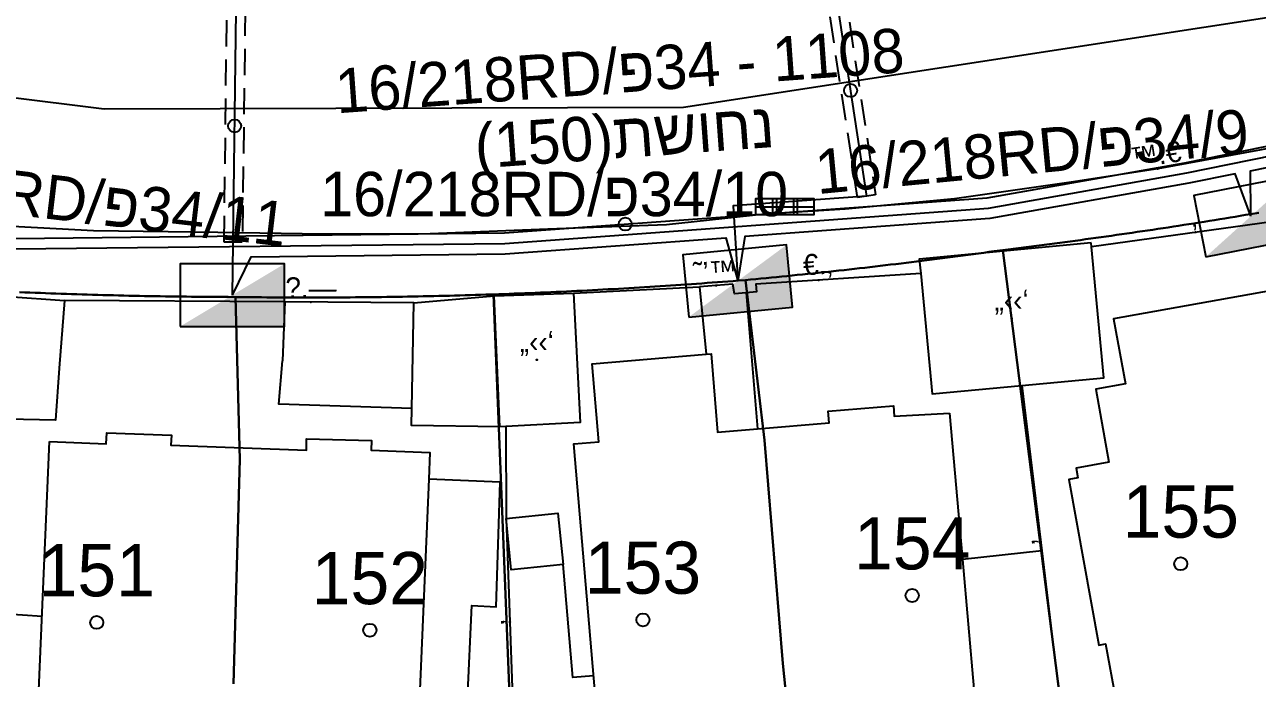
# Model space of a CAD drawing. Header units: metres. Extents: x 218299 to 220222, y 572714 to 574340.
# Drawn here: x 218847.65 to 218894.91, y 573394.8 to 573419.85 of the extents above; entities that cross this region are included whole.
import ezdxf
from ezdxf.enums import TextEntityAlignment as Align

# ---------------------------------------------------------------- set-up
doc = ezdxf.new("R2010")
doc.units = ezdxf.units.M
doc.header["$MEASUREMENT"] = 0
doc.linetypes.add('DASH15', pattern=[1.5, 1, -0.5])
for name, color, linetype in [('1602', 44, 'Continuous'), ('1603', 44, 'Continuous'), ('6091', 102, 'CABLEUNDEXIST03'), ('6151', 102, 'CABLEUNDEXIST03'), ('6261', 7, 'Continuous'), ('6701', 7, 'DASH15'), ('6911', 3, 'Continuous'), ('6916', 7, 'Continuous'), ('A_POINTS', 2, 'Continuous'), ('M2200', 253, 'Continuous'), ('M2207', 253, 'Continuous'), ('M2401', 7, 'Continuous'), ('M2404', 7, 'Continuous'), ('M2407', 253, 'Continuous'), ('M2408', 253, 'Continuous'), ('M2420', 253, 'Continuous'), ('M2601', 253, 'Continuous'), ('M2602', 253, 'Continuous'), ('M2605', 253, 'Continuous'), ('M2612', 253, 'Continuous'), ('M4903', 253, 'Continuous')]:
    doc.layers.add(name, color=color, linetype=linetype)
doc.styles.add('HEBTXT', font='HEBTXT')
doc.styles.add('MAVAT_HEBTXT', font='HEBTXT')
doc.linetypes.add('CABLEUNDEXIST03', pattern='A,3.5,[222,elecad.shx,S=0.01,R=0,X=0,Y=0],1.5', length=5)

# ---------------------------------------------------------------- blocks, each defined once
blk = doc.blocks.new('6261')
blk.add_lwpolyline([(-2, -1.2), (2, -1.2), (2, 1.2), (-2, 1.2)], close=True)
at = {"color": 0}
blk.add_solid([(2, 1.2), (-2, -1.2), (2, -1.2)], dxfattribs=at)
at = {"color": 0, "style": 'HEBTXT'}
blk.add_attdef('PIL_NAME', (2.689, 2.418), '', height=1.7, dxfattribs=at)
at = {"style": 'HEBTXT'}
blk.add_attdef('CAMUT_MONIM', (2.489, 0.218), '', height=1.7, dxfattribs=at)
at = {"color": 0, "style": 'HEBTXT', "flags": 1}
for tag, p in [('TYPE', (2.585, -1.773)), ('MAP_TYPE', (2.689, -3.782))]:
    blk.add_attdef(tag, p, '', height=1.7, dxfattribs=at)
blk = doc.blocks.new('6911')
at = {"layer": 'A_POINTS'}
blk.add_circle((0, 0), 0.25, dxfattribs=at)
at = {"color": 0, "style": 'HEBTXT', "flags": 1}
blk.add_attdef('CODE', (-2.918, 6.399), '', height=1.7, dxfattribs=at)
at = {"color": 0, "style": 'HEBTXT'}
for tag, p in [('PATH', (0.169, 4.708)), ('HTCH', (0.169, 2.708))]:
    blk.add_attdef(tag, text='', height=1.7, dxfattribs=at).set_placement(p, align=Align.MIDDLE_CENTER)
blk = doc.blocks.new('6916')
at = {"layer": 'A_POINTS'}
blk.add_circle((0, 0), 0.25, dxfattribs=at)
at = {"color": 0, "style": 'HEBTXT'}
for tag, p in [('HTCH', (0.006, 3.527)), ('PIPE', (0.049, 1.33))]:
    blk.add_attdef(tag, text='', height=1.7, dxfattribs=at).set_placement(p, align=Align.MIDDLE_CENTER)
blk = doc.blocks.new('1603')
at = {"layer": 'A_POINTS'}
blk.add_circle((0, 0), 0.25, dxfattribs=at)
at = {"color": 0, "style": 'HEBTXT'}
blk.add_attdef('PARCEL_NUM', text='', height=2, dxfattribs=at).set_placement((0, 1), align=Align.CENTER)
at = {"color": 0, "style": 'HEBTXT', "flags": 1}
blk.add_attdef('LOT_NUM', text='', height=2, dxfattribs=at).set_placement((0, -2.5), align=Align.CENTER)
blk = doc.blocks.new('M2404')
blk.add_circle((0, 0), 0.025)
at = {"style": 'MAVAT_HEBTXT'}
blk.add_attdef('NAME', text='', height=0.8, dxfattribs=at).set_placement((0, 1.592), align=Align.MIDDLE)
blk = doc.blocks.new('M2601')
blk.add_circle((0, 0), 0.025)
at = {"style": 'MAVAT_HEBTXT'}
blk.add_attdef('NAME', text='', height=0.8, dxfattribs=at).set_placement((0, 1.592), align=Align.MIDDLE)
blk = doc.blocks.new('M2602')
blk.add_circle((0, 0), 0.025)
at = {"style": 'MAVAT_HEBTXT'}
blk.add_attdef('NAME', text='', height=0.8, dxfattribs=at).set_placement((0, 1.592), align=Align.MIDDLE)
blk = doc.blocks.new('M2605')
blk.add_circle((0, 0), 0.025)
at = {"style": 'MAVAT_HEBTXT'}
blk.add_attdef('NAME', text='', height=0.8, dxfattribs=at).set_placement((0, 1.592), align=Align.MIDDLE)
blk = doc.blocks.new('M2612')
blk.add_circle((0, 0), 0.025)
at = {"style": 'MAVAT_HEBTXT'}
blk.add_attdef('NAME', text='', height=0.8, dxfattribs=at).set_placement((0, 1.592), align=Align.MIDDLE)
blk = doc.blocks.new('M2207')
blk.add_circle((0, 0), 0.025)
at = {"style": 'MAVAT_HEBTXT'}
blk.add_attdef('NAME', text='', height=0.8, dxfattribs=at).set_placement((0, 1.592), align=Align.MIDDLE)
blk = doc.blocks.new('M4903')
blk.add_lwpolyline([(-1.602, -0.586), (1.602, -0.586), (1.602, 0.625), (-1.602, 0.625)], close=True)
for points in [[(-1.57, 0), (1.57, 0)], [(0, 0.625), (0, -0.586)]]:
    blk.add_lwpolyline(points)
at = {"style": 'MAVAT_HEBTXT', "flags": 1}
for tag, p in [('MARK', (0, 1.875)), ('IL', (0, -6.973))]:
    blk.add_attdef(tag, text='', height=0.8, dxfattribs=at).set_placement(p, align=Align.MIDDLE)
at = {"style": 'MAVAT_HEBTXT'}
for tag, p in [('HEIGHT', (0, -1.837)), ('NAME', (0, -4.405))]:
    blk.add_attdef(tag, text='', height=0.8, dxfattribs=at).set_placement(p, align=Align.MIDDLE)
blk = doc.blocks.new('111')
at = {"layer": 'M2200'}
blk.add_polyline3d([(218895.463, 573409.665, 570.606), (218889.399, 573408.574, 570.72), (218889.848, 573406.077, 570.96), (218888.717, 573405.873, 570.96), (218889.219, 573403.082, 571.92), (218887.957, 573402.855, 570.72), (218888.025, 573402.481, 570.72), (218887.683, 573402.42, 570.72), (218888.826, 573396.071, 570.72), (218889.092, 573396.118, 570.72), (218889.477, 573393.98, 570.72)], dxfattribs=at)
for points in [[(218883.102, 573404.965, 571.2), (218883.597, 573399.357, 571.156), (218884.473, 573389.441, 571.08), (218877.37, 573388.839, 571.08), (218876.956, 573388.804, 571.08), (218876.714, 573391.666, 572.28), (218874.849, 573391.508, 571.84), (218870.604, 573391.148, 570.84), (218870.338, 573394.279, 571.08), (218869.516, 573394.209, 571.08), (218868.705, 573403.781, 570.96), (218869.658, 573403.862, 571.08), (218869.404, 573406.85, 571.08), (218873.775, 573407.221, 570.965), (218873.961, 573407.237, 570.96), (218874.216, 573404.231, 570.96), (218875.748, 573404.361, 570.96), (218878.488, 573404.593, 570.96), (218878.45, 573405.037, 570.96), (218880.953, 573405.24, 570.96), (218880.988, 573404.839, 570.96)], [(218848.598, 573403.871, 571.32), (218850.774, 573403.778, 571.32), (218850.795, 573404.204, 571.32), (218853.274, 573404.115, 571.32), (218853.256, 573403.727, 571.32), (218858.449, 573403.546, 571.32), (218858.448, 573403.969, 571.32), (218860.948, 573403.913, 571.32), (218860.932, 573403.542, 571.32), (218863.186, 573403.446, 571.08), (218863.143, 573402.433, 571.105), (218862.786, 573394.063, 571.311), (218862.772, 573393.726, 571.32), (218848.192, 573394.347, 571.32)]]:
    blk.add_polyline3d(points, close=True, dxfattribs=at)
at = {"layer": 'M2207'}
for points in [[(218888.538, 573411.481, 570.24), (218881.948, 573410.86, 570.24), (218882, 573410.308, 570.317), (218882.434, 573405.695, 570.96), (218885.875, 573406.019, 570.96), (218889.025, 573406.315, 570.96), (218888.552, 573411.334, 570.26), (218888.538, 573411.481, 570.24)], [(218868.684, 573409.554, 570.48), (218868.684, 573409.554, 570.48), (218868.949, 573404.603, 570.84), (218866.1, 573404.451, 570.84), (218865.859, 573404.438, 570.84), (218865.859, 573404.438, 570.84), (218865.859, 573404.438, 570.84), (218865.65, 573409.452, 570.48), (218865.65, 573409.452, 570.48)], [(218863.143, 573402.433, 570.72), (218862.786, 573394.063, 570.84), (218864.631, 573393.984, 570.6), (218864.785, 573397.591, 570.6), (218865.724, 573397.536, 570.72), (218865.872, 573402.317, 570.84)], [(218868.289, 573399.161, 570.48), (218866.304, 573398.956, 570.48), (218866.101, 573400.924, 570.48), (218866.101, 573400.924, 570.48), (218868.086, 573401.129, 570.48), (218868.289, 573399.161, 570.48)]]:
    blk.add_polyline3d(points, close=True, dxfattribs=at)
at = {"layer": 'M2401'}
blk.add_polyline3d([(218896.163, 573415.25, 567.694), (218891.088, 573414.322, 567.694), (218887.766, 573413.809, 567.814), (218883.291, 573413.176, 567.934), (218879.105, 573412.777, 567.934), (218876.019, 573412.582, 568.054), (218872.257, 573412.18, 568.054), (218867.702, 573412.009, 568.054), (218863.188, 573411.825, 568.054), (218859.096, 573411.817, 568.294), (218855.057, 573411.885, 568.294), (218850.281, 573411.942, 568.294), (218845.732, 573412.184, 568.294)], dxfattribs=at)
at = {"layer": 'M2404'}
blk.add_polyline3d([(218896.163, 573415.25, 567.694), (218891.088, 573414.322, 567.694), (218887.766, 573413.809, 567.814), (218883.291, 573413.176, 567.934), (218879.105, 573412.777, 567.934), (218876.019, 573412.582, 568.054), (218872.257, 573412.18, 568.054), (218867.702, 573412.009, 568.054), (218863.188, 573411.825, 568.054), (218859.096, 573411.817, 568.294), (218855.057, 573411.885, 568.294), (218850.281, 573411.942, 568.294), (218845.732, 573412.184, 568.294)], dxfattribs=at)
at = {"layer": 'M2407'}
for points in [[(218862.486, 573405.143, 568.57), (218857.385, 573405.303, 568.57), (218857.534, 573406.958, 568.57)], [(218886.639, 573399.678, 568.369), (218883.597, 573399.357, 568.369)], [(218869.458, 573394.892, 568.624), (218868.657, 573394.824, 568.624), (218868.289, 573399.161, 568.624)], [(218845.29, 573397.389, 568.629), (218848.313, 573397.177, 568.753)]]:
    blk.add_polyline3d(points, dxfattribs=at)
at = {"layer": 'M2408'}
for points in [[(218843.05, 573409.707, 568.365), (218844.842, 573409.582, 568.365), (218849.17, 573409.278, 568.365)], [(218862.569, 573409.192, 568.185), (218865.65, 573409.452, 568.185)]]:
    blk.add_polyline3d(points, dxfattribs=at)
at = {"layer": 'M2420', "linetype": 'Continuous', "lineweight": -3}
blk.add_lwpolyline([(218778.789, 573430.643), (218823.5, 573420), (218850.7, 573416.62), (218872.91, 573416.69), (218902.91, 573421.31), (218924.8, 573428), (218952.3, 573439.38), (218956.3, 573441.88), (218980.91, 573457.81), (218995.09, 573470.88), (219024.2, 573502.19), (219042.09, 573537.19), (219043.91, 573540.62), (219049.7, 573557.12), (219054.59, 573574.81), (219057.41, 573589.69), (219057.5, 573620.62), (219058, 573628.19), (219058.7, 573640.38), (219046.5, 573689.62), (219028.09, 573726.31)], dxfattribs=at)
at = {"layer": 'M2601'}
for points in [[(218895.449, 573412.296, 570.165), (218888.552, 573411.334, 570.165)], [(218875.305, 573409.576, 570.165), (218875.748, 573404.361, 569.985)], [(218885.875, 573406.019, 570.63), (218886.639, 573399.678, 570.478), (218887.767, 573390.325, 570.255), (218887.622, 573390.316, 570.255)], [(218866.1, 573404.451, 570.615), (218866.101, 573400.924, 570.345)], [(218866.101, 573400.924, 570.48), (218866.391, 573392.993, 570.48)]]:
    blk.add_polyline3d(points, dxfattribs=at)
at = {"layer": 'M2602'}
for points in [[(218882, 573410.308, 569.985), (218875.684, 573409.901, 569.805), (218875.704, 573409.614, 569.805), (218875.305, 573409.576, 569.805), (218874.862, 573409.534, 569.805), (218874.801, 573409.898, 569.805), (218874.801, 573409.898, 569.805)], [(218868.684, 573409.554, 570.165), (218873.519, 573409.805, 570.079), (218873.519, 573409.805, 570.079)], [(218873.519, 573409.805, 568.995), (218873.775, 573407.221, 568.995)], [(218857.616, 573409.224, 569.175), (218857.534, 573406.958, 569.085), (218857.534, 573406.958, 569.085)]]:
    blk.add_polyline3d(points, dxfattribs=at)
at = {"layer": 'M2605'}
for points in [[(218848.974, 573406.681, 568.545), (218848.824, 573404.689, 568.545), (218842.681, 573404.821, 568.845), (218843.084, 573410.156, 568.845), (218837.863, 573410.551, 568.995), (218837.677, 573408.093, 568.995)], [(218865.859, 573404.438, 568.545), (218862.473, 573404.481, 568.545), (218862.486, 573405.143, 568.57), (218862.569, 573409.192, 568.725), (218862.569, 573409.192, 568.725), (218857.616, 573409.224, 568.658), (218849.17, 573409.278, 568.545), (218849.17, 573409.278, 568.545), (218848.974, 573406.681, 568.545)]]:
    blk.add_polyline3d(points, dxfattribs=at)
at = {"layer": 'M2612'}
blk.add_polyline3d([(218874.801, 573409.898, 570.345), (218873.519, 573409.805, 570.345)], dxfattribs=at)
at = {"layer": 'M2207'}
ref = blk.add_blockref('M2207', (218885.486, 573408.588), dxfattribs=dict(at, xscale=0.5, yscale=0.5, zscale=0.5))
ref.add_attrib('NAME', '„‹‹‘', dxfattribs={"layer": '0', "height": 0.8, "style": 'MAVAT_HEBTXT'}).set_placement((218885.486, 573409.213), align=Align.MIDDLE)
ref = blk.add_blockref('M2207', (218867.283, 573407.004), dxfattribs=dict(at, xscale=0.5, yscale=0.5, zscale=0.5))
ref.add_attrib('NAME', '„‹‹‘', dxfattribs={"layer": '0', "height": 0.8, "style": 'MAVAT_HEBTXT'}).set_placement((218867.283, 573407.629), align=Align.MIDDLE)
at = {"layer": 'M2404'}
ref = blk.add_blockref('M2404', (218891.088, 573414.322), dxfattribs=dict(at, xscale=0.5, yscale=0.5, zscale=0.5))
ref.add_attrib('NAME', '™.€', dxfattribs={"layer": '0', "height": 0.8, "rotation": 8.779, "style": 'MAVAT_HEBTXT'}).set_placement((218891.004, 573414.865), align=Align.MIDDLE)
at = {"layer": 'M2601'}
ref = blk.add_blockref('M2601', (218892.537, 573411.89), dxfattribs=dict(at, xscale=0.5, yscale=0.5, zscale=0.5))
ref.add_attrib('NAME', '‚', dxfattribs={"layer": '0', "height": 0.8, "rotation": 7.9394, "style": 'MAVAT_HEBTXT'}).set_placement((218892.461, 573412.435), align=Align.MIDDLE)
ref = blk.add_blockref('M2601', (218886.594, 573400.051), dxfattribs=dict(at, xscale=0.5, yscale=0.5, zscale=0.5))
ref.add_attrib('NAME', '‚', dxfattribs={"layer": '0', "height": 0.8, "rotation": 96.8765, "style": 'MAVAT_HEBTXT'}).set_placement((218886.048, 573399.985), align=Align.MIDDLE)
ref = blk.add_blockref('M2601', (218866.246, 573396.959), dxfattribs=dict(at, xscale=0.5, yscale=0.5, zscale=0.5))
ref.add_attrib('NAME', '‚', dxfattribs={"layer": '0', "height": 0.8, "rotation": 92.0991, "style": 'MAVAT_HEBTXT'}).set_placement((218865.696, 573396.938), align=Align.MIDDLE)
at = {"layer": 'M2602'}
ref = blk.add_blockref('M2602', (218878.092, 573410.056), dxfattribs=dict(at, xscale=0.5, yscale=0.5, zscale=0.5))
ref.add_attrib('NAME', '€.‚', dxfattribs={"layer": '0', "height": 0.8, "rotation": 3.6872, "style": 'MAVAT_HEBTXT'}).set_placement((218878.056, 573410.605), align=Align.MIDDLE)
at = {"layer": 'M2605'}
ref = blk.add_blockref('M2605', (218858.618, 573409.217), dxfattribs=dict(at, xscale=0.5, yscale=0.5, zscale=0.5))
ref.add_attrib('NAME', '\x9a.—', dxfattribs={"layer": '0', "height": 0.8, "rotation": 359.632, "style": 'MAVAT_HEBTXT'}).set_placement((218858.622, 573409.767), align=Align.MIDDLE)
at = {"layer": 'M2612'}
ref = blk.add_blockref('M2612', (218874.16, 573409.852), dxfattribs=dict(at, xscale=0.5, yscale=0.5, zscale=0.5))
ref.add_attrib('NAME', '˜’™', dxfattribs={"layer": '0', "height": 0.8, "rotation": 4.148, "style": 'MAVAT_HEBTXT'}).set_placement((218874.12, 573410.4), align=Align.MIDDLE)
at = {"layer": 'M4903', "xscale": 0.5, "yscale": 0.5, "zscale": 0.5}
for p in [(218876.47, 573412.863, 567.872), (218877.121, 573412.864, 567.872)]:
    blk.add_blockref('M4903', p, dxfattribs=at)

msp = doc.modelspace()

# ---------------------------------------------------------------- linework, layer by layer
at = {"layer": '1602'}
for points in [[(218894.96, 573412.64), (218894.6498, 573412.5875), (218894.4526, 573412.5543), (218894.2553, 573412.5214), (218894.058, 573412.4886), (218893.8607, 573412.456), (218893.6633, 573412.4237), (218893.4659, 573412.3915), (218893.2685, 573412.3594), (218893.0711, 573412.3276), (218892.8736, 573412.296), (218892.6761, 573412.2645), (218892.4785, 573412.2333), (218892.2809, 573412.2022), (218892.0833, 573412.1713), (218891.8857, 573412.1407), (218891.688, 573412.1102), (218891.4904, 573412.0799), (218891.2926, 573412.0497), (218891.0949, 573412.0198), (218890.8971, 573411.9901), (218890.6993, 573411.9605), (218890.5015, 573411.9311), (218890.3036, 573411.902), (218890.1057, 573411.873), (218889.9078, 573411.8442), (218889.7099, 573411.8156), (218889.5119, 573411.7872), (218889.3139, 573411.7589), (218889.1159, 573411.7309), (218888.9178, 573411.7031), (218888.7197, 573411.6754), (218888.5216, 573411.6479), (218888.3235, 573411.6207), (218888.1254, 573411.5936), (218887.9272, 573411.5667), (218887.729, 573411.54), (218887.5307, 573411.5134), (218887.3325, 573411.4871), (218887.1342, 573411.461), (218886.9359, 573411.435), (218886.7375, 573411.4093), (218886.5392, 573411.3837), (218886.3408, 573411.3583), (218886.1424, 573411.3331), (218885.944, 573411.3081), (218885.7455, 573411.2833), (218885.547, 573411.2587), (218885.3485, 573411.2342), (218885.15, 573411.21), (218884.8155, 573411.1632), (218884.6174, 573411.1358), (218884.4193, 573411.1085), (218884.2211, 573411.0815), (218884.023, 573411.0546), (218883.8248, 573411.0279), (218883.6265, 573411.0014), (218883.4283, 573410.9751), (218883.23, 573410.949), (218883.0317, 573410.923), (218882.8333, 573410.8973), (218882.635, 573410.8717), (218882.4366, 573410.8464), (218882.2382, 573410.8212), (218882.0397, 573410.7962), (218881.8413, 573410.7714), (218881.6428, 573410.7468), (218881.4443, 573410.7224), (218881.2458, 573410.6982), (218881.0472, 573410.6742), (218880.8486, 573410.6503), (218880.65, 573410.6267), (218880.4514, 573410.6032), (218880.2528, 573410.5799), (218880.0541, 573410.5569), (218879.8554, 573410.534), (218879.6567, 573410.5113), (218879.458, 573410.4888), (218879.2592, 573410.4664), (218879.0605, 573410.4443), (218878.8617, 573410.4224), (218878.6629, 573410.4006), (218878.464, 573410.3791), (218878.2652, 573410.3577), (218878.0663, 573410.3365), (218877.8674, 573410.3155), (218877.6685, 573410.2947), (218877.4695, 573410.2741), (218877.2706, 573410.2537), (218877.0716, 573410.2335), (218876.8726, 573410.2134), (218876.6736, 573410.1936), (218876.4746, 573410.1739), (218876.2755, 573410.1545), (218876.0765, 573410.1352), (218875.8774, 573410.1161), (218875.6783, 573410.0972), (218875.4791, 573410.0785), (218875.28, 573410.06), (218875.0044, 573410.0381), (218874.805, 573410.0225), (218874.6056, 573410.007), (218874.4062, 573409.9918), (218874.2067, 573409.9767), (218874.0073, 573409.9618), (218873.8078, 573409.9472), (218873.6083, 573409.9327), (218873.4088, 573409.9184), (218873.2093, 573409.9043), (218873.0098, 573409.8904), (218872.8103, 573409.8767), (218872.6108, 573409.8631), (218872.4112, 573409.8498), (218872.2116, 573409.8366), (218872.0121, 573409.8237), (218871.8125, 573409.8109), (218871.6129, 573409.7984), (218871.4132, 573409.786), (218871.2136, 573409.7738), (218871.014, 573409.7618), (218870.8143, 573409.75), (218870.6147, 573409.7383), (218870.415, 573409.7269), (218870.2153, 573409.7157), (218870.0156, 573409.7046), (218869.8159, 573409.6938), (218869.6162, 573409.6831), (218869.4165, 573409.6726), (218869.2167, 573409.6624), (218869.017, 573409.6523), (218868.8172, 573409.6424), (218868.6175, 573409.6327), (218868.4177, 573409.6232), (218868.2179, 573409.6138), (218868.0181, 573409.6047), (218867.8183, 573409.5958), (218867.6185, 573409.587), (218867.4187, 573409.5784), (218867.2189, 573409.5701), (218867.019, 573409.5619), (218866.8192, 573409.5539), (218866.6193, 573409.5461), (218866.4195, 573409.5385), (218866.2196, 573409.5311), (218866.0198, 573409.5239), (218865.8199, 573409.5168), (218865.62, 573409.51), (218865.3287, 573409.5004), (218865.1288, 573409.494), (218864.9289, 573409.4878), (218864.729, 573409.4818), (218864.5291, 573409.476), (218864.3292, 573409.4704), (218864.1293, 573409.465), (218863.9293, 573409.4597), (218863.7294, 573409.4547), (218863.5294, 573409.4498), (218863.3295, 573409.4452), (218863.1295, 573409.4407), (218862.9296, 573409.4364), (218862.7296, 573409.4324), (218862.5297, 573409.4285), (218862.3297, 573409.4248), (218862.1297, 573409.4213), (218861.9298, 573409.4179), (218861.7298, 573409.4148), (218861.5298, 573409.4119), (218861.3298, 573409.4091), (218861.1298, 573409.4066), (218860.9299, 573409.4042), (218860.7299, 573409.402), (218860.5299, 573409.4001), (218860.3299, 573409.3983), (218860.1299, 573409.3967), (218859.9299, 573409.3953), (218859.7299, 573409.3941), (218859.5299, 573409.393), (218859.3299, 573409.3922), (218859.1299, 573409.3916), (218858.9299, 573409.3911), (218858.7299, 573409.3909), (218858.5299, 573409.3908), (218858.3299, 573409.3909), (218858.1299, 573409.3913), (218857.9299, 573409.3918), (218857.7299, 573409.3925), (218857.5299, 573409.3934), (218857.3299, 573409.3944), (218857.1299, 573409.3957), (218856.9299, 573409.3972), (218856.7299, 573409.3988), (218856.5299, 573409.4007), (218856.33, 573409.4027), (218856.13, 573409.405), (218855.93, 573409.4074), (218855.73, 573409.41), (218855.4459, 573409.4109), (218855.2459, 573409.4118), (218855.0459, 573409.4129), (218854.8459, 573409.4142), (218854.6459, 573409.4157), (218854.4459, 573409.4174), (218854.2459, 573409.4192), (218854.0459, 573409.4213), (218853.846, 573409.4235), (218853.646, 573409.4259), (218853.446, 573409.4285), (218853.246, 573409.4314), (218853.046, 573409.4344), (218852.8461, 573409.4376), (218852.6461, 573409.4409), (218852.4461, 573409.4445), (218852.2462, 573409.4483), (218852.0462, 573409.4522), (218851.8462, 573409.4564), (218851.6463, 573409.4607), (218851.4463, 573409.4653), (218851.2464, 573409.47), (218851.0465, 573409.4749), (218850.8465, 573409.48), (218850.6466, 573409.4853), (218850.4467, 573409.4908), (218850.2467, 573409.4965), (218850.0468, 573409.5024), (218849.8469, 573409.5084), (218849.647, 573409.5147), (218849.4471, 573409.5211), (218849.2472, 573409.5278), (218849.0474, 573409.5346), (218848.8475, 573409.5416), (218848.6476, 573409.5488), (218848.4477, 573409.5562), (218848.2479, 573409.5638), (218848.048, 573409.5716), (218847.8482, 573409.5796), (218847.6484, 573409.5878), (218847.4485, 573409.5961)], [(218888.35, 573386.18), (218885.15, 573411.21), (218885.3485, 573411.2342), (218885.547, 573411.2587), (218885.7455, 573411.2833), (218885.944, 573411.3081), (218886.1424, 573411.3331), (218886.3408, 573411.3583), (218886.5392, 573411.3837), (218886.7375, 573411.4093), (218886.9359, 573411.435), (218887.1342, 573411.461), (218887.3325, 573411.4871), (218887.5307, 573411.5134), (218887.729, 573411.54), (218887.9272, 573411.5667), (218888.1254, 573411.5936), (218888.3235, 573411.6207), (218888.5216, 573411.6479), (218888.7197, 573411.6754), (218888.9178, 573411.7031), (218889.1159, 573411.7309), (218889.3139, 573411.7589), (218889.5119, 573411.7872), (218889.7099, 573411.8156), (218889.9078, 573411.8442), (218890.1057, 573411.873), (218890.3036, 573411.902), (218890.5015, 573411.9311), (218890.6993, 573411.9605), (218890.8971, 573411.9901), (218891.0949, 573412.0198), (218891.2926, 573412.0497), (218891.4904, 573412.0799), (218891.688, 573412.1102), (218891.8857, 573412.1407), (218892.0833, 573412.1713), (218892.2809, 573412.2022), (218892.4785, 573412.2333), (218892.6761, 573412.2645), (218892.8736, 573412.296), (218893.0711, 573412.3276), (218893.2685, 573412.3594), (218893.4659, 573412.3915), (218893.6633, 573412.4237), (218893.8607, 573412.456), (218894.058, 573412.4886), (218894.2553, 573412.5214), (218894.4526, 573412.5543), (218894.6498, 573412.5875), (218894.96, 573412.64)], [(218877.76, 573385.16), (218876.71, 573395.37), (218876.01, 573403.93), (218875.28, 573410.06), (218875.4791, 573410.0785), (218875.6783, 573410.0972), (218875.8774, 573410.1161), (218876.0765, 573410.1352), (218876.2755, 573410.1545), (218876.4746, 573410.1739), (218876.6736, 573410.1936), (218876.8726, 573410.2134), (218877.0716, 573410.2335), (218877.2706, 573410.2537), (218877.4695, 573410.2741), (218877.6685, 573410.2947), (218877.8674, 573410.3155), (218878.0663, 573410.3365), (218878.2652, 573410.3577), (218878.464, 573410.3791), (218878.6629, 573410.4006), (218878.8617, 573410.4224), (218879.0605, 573410.4443), (218879.2592, 573410.4664), (218879.458, 573410.4888), (218879.6567, 573410.5113), (218879.8554, 573410.534), (218880.0541, 573410.5569), (218880.2528, 573410.5799), (218880.4514, 573410.6032), (218880.65, 573410.6267), (218880.8486, 573410.6503), (218881.0472, 573410.6742), (218881.2458, 573410.6982), (218881.4443, 573410.7224), (218881.6428, 573410.7468), (218881.8413, 573410.7714), (218882.0397, 573410.7962), (218882.2382, 573410.8212), (218882.4366, 573410.8464), (218882.635, 573410.8717), (218882.8333, 573410.8973), (218883.0317, 573410.923), (218883.23, 573410.949), (218883.4283, 573410.9751), (218883.6265, 573411.0014), (218883.8248, 573411.0279), (218884.023, 573411.0546), (218884.2211, 573411.0815), (218884.4193, 573411.1085), (218884.6174, 573411.1358), (218884.8155, 573411.1632), (218885.15, 573411.21), (218888.35, 573386.18)], [(218866.62, 573384.58), (218865.62, 573409.51), (218865.8199, 573409.5168), (218866.0198, 573409.5239), (218866.2196, 573409.5311), (218866.4195, 573409.5385), (218866.6193, 573409.5461), (218866.8192, 573409.5539), (218867.019, 573409.5619), (218867.2189, 573409.5701), (218867.4187, 573409.5784), (218867.6185, 573409.587), (218867.8183, 573409.5958), (218868.0181, 573409.6047), (218868.2179, 573409.6138), (218868.4177, 573409.6232), (218868.6175, 573409.6327), (218868.8172, 573409.6424), (218869.017, 573409.6523), (218869.2167, 573409.6624), (218869.4165, 573409.6726), (218869.6162, 573409.6831), (218869.8159, 573409.6938), (218870.0156, 573409.7046), (218870.2153, 573409.7157), (218870.415, 573409.7269), (218870.6147, 573409.7383), (218870.8143, 573409.75), (218871.014, 573409.7618), (218871.2136, 573409.7738), (218871.4132, 573409.786), (218871.6129, 573409.7984), (218871.8125, 573409.8109), (218872.0121, 573409.8237), (218872.2116, 573409.8366), (218872.4112, 573409.8498), (218872.6108, 573409.8631), (218872.8103, 573409.8767), (218873.0098, 573409.8904), (218873.2093, 573409.9043), (218873.4088, 573409.9184), (218873.6083, 573409.9327), (218873.8078, 573409.9472), (218874.0073, 573409.9618), (218874.2067, 573409.9767), (218874.4062, 573409.9918), (218874.6056, 573410.007), (218874.805, 573410.0225), (218875.0044, 573410.0381), (218875.28, 573410.06), (218876.01, 573403.93), (218876.71, 573395.37), (218877.76, 573385.16)], [(218847.4485, 573409.5961), (218847.6484, 573409.5878), (218847.8482, 573409.5796), (218848.048, 573409.5716), (218848.2479, 573409.5638), (218848.4477, 573409.5562), (218848.6476, 573409.5488), (218848.8475, 573409.5416), (218849.0474, 573409.5346), (218849.2472, 573409.5278), (218849.4471, 573409.5211), (218849.647, 573409.5147), (218849.8469, 573409.5084), (218850.0468, 573409.5024), (218850.2467, 573409.4965), (218850.4467, 573409.4908), (218850.6466, 573409.4853), (218850.8465, 573409.48), (218851.0465, 573409.4749), (218851.2464, 573409.47), (218851.4463, 573409.4653), (218851.6463, 573409.4607), (218851.8462, 573409.4564), (218852.0462, 573409.4522), (218852.2462, 573409.4483), (218852.4461, 573409.4445), (218852.6461, 573409.4409), (218852.8461, 573409.4376), (218853.046, 573409.4344), (218853.246, 573409.4314), (218853.446, 573409.4285), (218853.646, 573409.4259), (218853.846, 573409.4235), (218854.0459, 573409.4213), (218854.2459, 573409.4192), (218854.4459, 573409.4174), (218854.6459, 573409.4157), (218854.8459, 573409.4142), (218855.0459, 573409.4129), (218855.2459, 573409.4118), (218855.4459, 573409.4109), (218855.73, 573409.41), (218855.9, 573403.18), (218855.65, 573394.59)], [(218855.65, 573394.59), (218855.9, 573403.18), (218855.73, 573409.41), (218855.93, 573409.4074), (218856.13, 573409.405), (218856.33, 573409.4027), (218856.5299, 573409.4007), (218856.7299, 573409.3988), (218856.9299, 573409.3972), (218857.1299, 573409.3957), (218857.3299, 573409.3944), (218857.5299, 573409.3934), (218857.7299, 573409.3925), (218857.9299, 573409.3918), (218858.1299, 573409.3913), (218858.3299, 573409.3909), (218858.5299, 573409.3908), (218858.7299, 573409.3909), (218858.9299, 573409.3911), (218859.1299, 573409.3916), (218859.3299, 573409.3922), (218859.5299, 573409.393), (218859.7299, 573409.3941), (218859.9299, 573409.3953), (218860.1299, 573409.3967), (218860.3299, 573409.3983), (218860.5299, 573409.4001), (218860.7299, 573409.402), (218860.9299, 573409.4042), (218861.1298, 573409.4066), (218861.3298, 573409.4091), (218861.5298, 573409.4119), (218861.7298, 573409.4148), (218861.9298, 573409.4179), (218862.1297, 573409.4213), (218862.3297, 573409.4248), (218862.5297, 573409.4285), (218862.7296, 573409.4324), (218862.9296, 573409.4364), (218863.1295, 573409.4407), (218863.3295, 573409.4452), (218863.5294, 573409.4498), (218863.7294, 573409.4547), (218863.9293, 573409.4597), (218864.1293, 573409.465), (218864.3292, 573409.4704), (218864.5291, 573409.476), (218864.729, 573409.4818), (218864.9289, 573409.4878), (218865.1288, 573409.494), (218865.3287, 573409.5004), (218865.62, 573409.51), (218866.62, 573384.58)]]:
    msp.add_lwpolyline(points, dxfattribs=at)
at = {"layer": '6091'}
msp.add_lwpolyline([(218847.3057, 573411.6516), (218866.0393, 573411.866), (218884.5547, 573413.2114), (218892.1292, 573414.5567), (218911.9912, 573418.5927), (218937.782, 573427.3324), (218954.692, 573432.7367), (218961.8784, 573434.597), (218962.1819, 573434.5985), (218962.1698, 573434.2731), (218962.79, 573434.265), (218962.7869, 573434.4798)], dxfattribs=at)
at = {"layer": '6151'}
for points in [[(218836.0827, 573410.8325), (218836.4427, 573412.4407), (218847.2861, 573411.2514), (218866.0561, 573411.4662), (218884.6043, 573412.8139), (218892.204, 573414.1637), (218912.0956, 573418.2058), (218937.9071, 573426.9524), (218954.8833, 573432.3779), (218961.93, 573434.1972), (218962.215, 573434.3498), (218962.4366, 573434.3499), (218962.4374, 573434.4809)], [(218894.6606, 573412.508), (218894.6391, 573414.2504), (218912.2, 573417.8188), (218938.0321, 573426.5725), (218955.005, 573431.9969), (218961.9816, 573433.7974), (218962.4635, 573434.3498), (218962.5102, 573434.3507), (218962.5069, 573434.4798)], [(218878.329, 573423.7697), (218879.9269, 573413.2762), (218874.8106, 573412.9044), (218874.9838, 573410.0239)], [(218894.6606, 573412.508), (218894.0527, 573414.1312), (218892.2788, 573413.7708), (218884.6539, 573412.4165), (218875.2572, 573411.7337), (218874.9838, 573410.0239)], [(218855.6142, 573409.4848), (218856.3268, 573410.9548), (218866.0728, 573411.0663), (218874.5255, 573411.6805), (218874.9838, 573410.0239)]]:
    msp.add_lwpolyline(points, dxfattribs=at)
at = {"layer": '6151', "flags": 128}
msp.add_lwpolyline([(218855.6142, 573409.4848), (218855.7761, 573422.3682)], dxfattribs=at)
at = {"layer": '6701'}
for points in [[(218880.273, 573413.329), (218879.581, 573413.224), (218878.348, 573421.321), (218879.04, 573421.426)], [(218855.402, 573420.423), (218856.102, 573420.415), (218855.99, 573411.507), (218855.29, 573411.516)]]:
    msp.add_lwpolyline(points, close=True, dxfattribs=at)

# ---------------------------------------------------------------- block references
msp.add_blockref('111', (0, 0))
at = {"layer": '1603'}
for p, values in [((218891.9717, 573399.1879), {'PARCEL_NUM': '155'}), ((218881.6737, 573397.9711), {'PARCEL_NUM': '154'}), ((218850.4093, 573396.9401), {'PARCEL_NUM': '151'}), ((218871.3528, 573397.0383), {'PARCEL_NUM': '153'}), ((218860.8799, 573396.6395), {'PARCEL_NUM': '152'})]:
    msp.add_blockref('1603', p, dxfattribs=at).add_auto_attribs(values)
at = {"layer": '6261'}
ref = msp.add_blockref('6261', (218894.6606, 573412.508), dxfattribs=dict(at, rotation=11.07999999999658))
ref.add_attrib('PIL_NAME', '16/218RD/פ34/8', (218897.3779, 573416.1197), dxfattribs={"layer": '0', "color": 0, "height": 1.7, "rotation": 11.08, "style": 'HEBTXT'})
ref = msp.add_blockref('6261', (218874.9838, 573410.0239), dxfattribs=dict(at, rotation=5.439999999998322))
ref.add_attrib('PIL_NAME', '16/218RD/פ34/9', (218878.0429, 573413.3511), dxfattribs={"layer": '0', "color": 0, "height": 1.7, "rotation": 5.44, "style": 'HEBTXT'})
ref = msp.add_blockref('6261', (218836.0827, 573410.8325), dxfattribs=dict(at, rotation=353.269999999891))
ref.add_attrib('PIL_NAME', '16/218RD/פ34/11', (218839.7744, 573413.44), dxfattribs={"layer": '0', "color": 0, "height": 1.7, "rotation": 353.27, "style": 'HEBTXT'})
ref = msp.add_blockref('6261', (218855.6142, 573409.4848), dxfattribs=at)
ref.add_attrib('PIL_NAME', '16/218RD/פ34/10', (218858.9749, 573412.507), dxfattribs={"layer": '0', "color": 0, "height": 1.7, "style": 'HEBTXT'})
at = {"layer": '6911'}
ref = msp.add_blockref('6911', (218870.6758, 573412.2029), dxfattribs=dict(at, rotation=4.156000000000001))
ref.add_attrib('PATH', '16/218RD/פ34 - 1108', dxfattribs={"layer": '0', "color": 0, "height": 1.7, "rotation": 4.156, "style": 'HEBTXT'}).set_placement((218870.4595, 573418.0878), align=Align.MIDDLE_CENTER)
ref.add_attrib('HTCH', '(150)תשוחנ', dxfattribs={"layer": '0', "color": 0, "height": 1.7, "rotation": 4.156, "style": 'HEBTXT'}).set_placement((218870.6407, 573415.5944), align=Align.MIDDLE_CENTER)
at = {"layer": '6916'}
for p, rotation in [((218879.3105, 573417.325), 278.6584), ((218855.696, 573415.9652), 89.2796)]:
    msp.add_blockref('6916', p, dxfattribs=dict(at, rotation=rotation))

doc.saveas('drawing.dxf')
